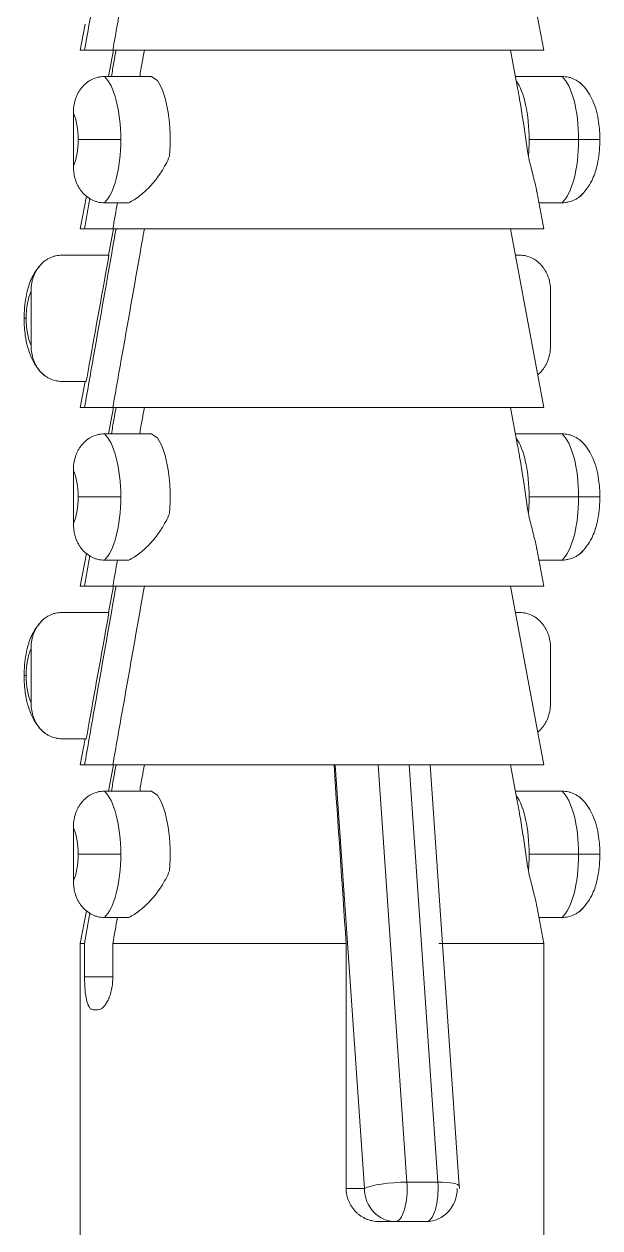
# Model space of a CAD drawing. Header units: millimetres. Extents: x 2433 to 4809, y -10272 to -6912.
# Drawn here: x 3364.09 to 3372.78, y -7184.74 to -7166.55 of the extents above; entities that cross this region are included whole.
import ezdxf

# ---------------------------------------------------------------- set-up
doc = ezdxf.new("R2010")
doc.units = ezdxf.units.MM

msp = doc.modelspace()

# ---------------------------------------------------------------- linework, layer by layer
at = {"linetype": 'Continuous', "lineweight": 18, "extrusion": (-1.22465e-16, -1, 0)}
for p, q in [((3371.935, -7166.942), (3371.435, -7164.242)), ((3365.008, -7166.546), (3364.935, -7166.942)), ((3364.999, -7166.942), (3364.935, -7166.942)), ((3364.999, -7166.942), (3365.426, -7166.942)), ((3365.435, -7166.942), (3365.362, -7167.338)), ((3371.935, -7166.942), (3365.426, -7166.942)), ((3371.541, -7167.516), (3371.435, -7166.942)), ((3365.298, -7167.338), (3366.009, -7167.338)), ((3372.213, -7167.338), (3371.508, -7167.338)), ((3364.83, -7168.692), (3364.83, -7167.892)), ((3365.027, -7169.146), (3364.935, -7169.642)), ((3365.298, -7169.246), (3365.666, -7169.246)), ((3371.935, -7169.642), (3371.83, -7169.075)), ((3372.213, -7169.246), (3371.862, -7169.246)), ((3364.999, -7169.642), (3364.935, -7169.642)), ((3364.999, -7169.642), (3365.426, -7169.642)), ((3365.435, -7169.642), (3365.362, -7170.038)), ((3371.935, -7169.642), (3365.426, -7169.642)), ((3371.935, -7172.342), (3371.435, -7169.642)), ((3364.657, -7170.038), (3365.368, -7170.038)), ((3371.572, -7170.038), (3371.508, -7170.038)), ((3364.19, -7170.592), (3364.19, -7171.392)), ((3372.039, -7170.592), (3372.039, -7171.392)), ((3364.657, -7171.946), (3365.025, -7171.946)), ((3365.008, -7171.946), (3364.935, -7172.342)), ((3364.999, -7172.342), (3364.935, -7172.342)), ((3364.999, -7172.342), (3365.426, -7172.342)), ((3365.435, -7172.342), (3365.362, -7172.738)), ((3371.935, -7172.342), (3365.426, -7172.342)), ((3371.541, -7172.916), (3371.435, -7172.342)), ((3365.298, -7172.738), (3366.009, -7172.738)), ((3372.213, -7172.738), (3371.508, -7172.738)), ((3364.83, -7174.092), (3364.83, -7173.292)), ((3371.935, -7175.042), (3371.83, -7174.475)), ((3365.027, -7174.546), (3364.935, -7175.042)), ((3365.298, -7174.646), (3365.666, -7174.646)), ((3372.213, -7174.646), (3371.862, -7174.646)), ((3364.999, -7175.042), (3364.935, -7175.042)), ((3364.999, -7175.042), (3365.426, -7175.042)), ((3365.435, -7175.042), (3365.362, -7175.438)), ((3371.935, -7175.042), (3365.426, -7175.042)), ((3371.935, -7177.742), (3371.435, -7175.042)), ((3364.657, -7175.438), (3365.368, -7175.438)), ((3371.572, -7175.438), (3371.508, -7175.438)), ((3364.19, -7175.992), (3364.19, -7176.792)), ((3372.039, -7175.992), (3372.039, -7176.792)), ((3364.657, -7177.346), (3365.025, -7177.346)), ((3365.008, -7177.346), (3364.935, -7177.742)), ((3364.999, -7177.742), (3364.935, -7177.742)), ((3364.999, -7177.742), (3365.426, -7177.742)), ((3365.435, -7177.742), (3365.362, -7178.138)), ((3371.935, -7177.742), (3365.426, -7177.742)), ((3370.66, -7184.107), (3370.221, -7177.742)), ((3371.541, -7178.316), (3371.435, -7177.742)), ((3365.298, -7178.138), (3366.009, -7178.138)), ((3372.213, -7178.138), (3371.508, -7178.138)), ((3364.83, -7179.492), (3364.83, -7178.692)), ((3365.027, -7179.946), (3364.935, -7180.442)), ((3371.935, -7180.442), (3371.83, -7179.875)), ((3365.298, -7180.046), (3365.666, -7180.046)), ((3372.213, -7180.046), (3371.862, -7180.046)), ((3364.999, -7180.442), (3364.935, -7180.442)), ((3364.935, -7180.442), (3364.935, -7186.442)), ((3364.999, -7180.442), (3364.999, -7180.942)), ((3365.426, -7180.442), (3368.951, -7180.442)), ((3365.426, -7180.442), (3365.426, -7180.942)), ((3368.951, -7184.142), (3368.951, -7180.442)), ((3370.353, -7180.442), (3371.935, -7180.442)), ((3371.935, -7186.442), (3371.935, -7180.442)), ((3365.201, -7181.442), (3365.13, -7181.442)), ((3369.694, -7184.642), (3369.444, -7184.642)), ((3369.694, -7184.642), (3370.161, -7184.642))]:
    msp.add_line(p, q, dxfattribs=at)
at = {"linetype": 'Continuous', "lineweight": 13, "extrusion": (-1.22465e-16, -1, 0)}
for p, q in [((3365.547, -7168.292), (3364.902, -7168.292)), ((3372.462, -7168.292), (3371.714, -7168.292)), ((3372.462, -7168.292), (3372.784, -7168.292)), ((3364.086, -7170.992), (3364.118, -7170.992)), ((3365.547, -7173.692), (3364.902, -7173.692)), ((3372.462, -7173.692), (3371.714, -7173.692)), ((3372.462, -7173.692), (3372.784, -7173.692)), ((3364.086, -7176.392), (3364.118, -7176.392)), ((3369.227, -7184.142), (3368.785, -7177.742)), ((3369.434, -7177.742), (3369.869, -7184.046)), ((3370.336, -7184.046), (3369.901, -7177.742)), ((3365.547, -7179.092), (3364.902, -7179.092)), ((3372.462, -7179.092), (3371.714, -7179.092)), ((3372.462, -7179.092), (3372.784, -7179.092)), ((3364.999, -7180.942), (3365.426, -7180.942)), ((3368.951, -7184.142), (3369.227, -7184.142)), ((3369.869, -7184.046), (3370.336, -7184.046))]:
    msp.add_line(p, q, dxfattribs=at)
at = {"linetype": 'Continuous', "lineweight": 18}
msp.add_arc((3370.161, -7184.142), 0.5, 0, 3.95, dxfattribs=at)
at = {"linetype": 'Continuous', "lineweight": 13}
for centre, major_axis, ratio, start_param, end_param in [((3365.191, -7168.292), (0, 1), 0.355976, 4.712389, 5.978493), ((3372.106, -7168.292), (0, -1), 0.355976, 1.570796, 2.8369), ((3364.724, -7168.292), (0, -0.5), 0.355976, 1.570796, 2.498092), ((3364.724, -7168.292), (0, -0.5), 0.355976, 0.643501, 1.570796), ((3365.191, -7168.292), (0, 1), 0.355976, 3.446285, 4.712389), ((3372.106, -7168.292), (0, -1), 0.355976, 0.304693, 1.570796), ((3364.296, -7170.992), (0, -0.5), 0.355976, 3.785094, 4.712389), ((3364.296, -7170.992), (0, -0.5), 0.355976, 4.712389, 5.639684), ((3365.191, -7173.692), (0, 1), 0.355976, 4.712389, 5.978493), ((3372.106, -7173.692), (0, -1), 0.355976, 1.570796, 2.8369), ((3364.724, -7173.692), (0, -0.5), 0.355976, 1.570796, 2.498092), ((3364.724, -7173.692), (0, -0.5), 0.355976, 0.643501, 1.570796), ((3365.191, -7173.692), (0, 1), 0.355976, 3.446285, 4.712389), ((3372.106, -7173.692), (0, -1), 0.355976, 0.304693, 1.570796), ((3364.296, -7176.392), (0, -0.5), 0.355976, 3.785094, 4.712389), ((3364.296, -7176.392), (0, -0.5), 0.355976, 4.712389, 5.639684), ((3365.191, -7179.092), (0, 1), 0.355976, 4.712389, 5.978493), ((3372.106, -7179.092), (0, -1), 0.355976, 1.570796, 2.8369), ((3364.724, -7179.092), (0, -0.5), 0.355976, 1.570796, 2.498092), ((3364.724, -7179.092), (0, -0.5), 0.355976, 0.643501, 1.570796), ((3365.191, -7179.092), (0, 1), 0.355976, 3.446285, 4.712389), ((3372.106, -7179.092), (0, -1), 0.355976, 0.304693, 1.570796), ((3369.694, -7184.142), (0.499, 0.034), 0.177949, 1.200653, 2.771449), ((3369.694, -7184.142), (0, -0.5), 0.934495, 4.712389, 6.283185), ((3369.694, -7184.142), (0, 0.5), 0.355976, 3.141593, 4.903982), ((3370.161, -7184.142), (0, -0.5), 0.355976, 0, 1.762389), ((3370.161, -7184.142), (0.499, 0.034), 0.177949, 0.000027, 1.200653)]:
    msp.add_ellipse(centre, major_axis=major_axis, ratio=ratio, start_param=start_param, end_param=end_param, dxfattribs=at)
at = {"linetype": 'Continuous', "lineweight": 18}
for centre, major_axis, ratio, start_param, end_param in [((3365.938, -7168.292), (0, 1), 0.355976, 4.457766, 5.814651), ((3371.359, -7168.292), (0, 1), 0.355976, 4.712389, 5.814651), ((3371.359, -7168.292), (0, 1), 0.355976, 4.457766, 4.712389), ((3365.938, -7173.692), (0, 1), 0.355976, 4.457766, 5.814651), ((3371.359, -7173.692), (0, 1), 0.355976, 4.712389, 5.814651), ((3371.359, -7173.692), (0, 1), 0.355976, 4.457766, 4.712389), ((3365.938, -7179.092), (0, 1), 0.355976, 4.457766, 5.814651), ((3371.359, -7179.092), (0, 1), 0.355976, 4.712389, 5.814651), ((3371.359, -7179.092), (0, 1), 0.355976, 4.457766, 4.712389), ((3370.161, -7184.142), (0, -0.5), 0.934495, 0, 1.570796)]:
    msp.add_ellipse(centre, major_axis=major_axis, ratio=ratio, start_param=start_param, end_param=end_param, dxfattribs=at)
for points, knots in [([(3365.474, -7164.242), (3365.464, -7164.302), (3365.453, -7164.363), (3365.341, -7164.995), (3365.241, -7165.567), (3365.093, -7166.406), (3365.046, -7166.674), (3364.999, -7166.942)], [0, 0, 0, 0, 0.067447, 0.067447, 0.702741, 0.702741, 1, 1, 1, 1]), ([(3365.902, -7164.242), (3365.891, -7164.302), (3365.88, -7164.363), (3365.769, -7164.995), (3365.668, -7165.567), (3365.52, -7166.406), (3365.473, -7166.674), (3365.426, -7166.942)], [0, 0, 0, 0, 0.067447, 0.067447, 0.702741, 0.702741, 1, 1, 1, 1]), ([(3365.474, -7166.942), (3365.464, -7167.002), (3365.453, -7167.063), (3365.43, -7167.195), (3365.417, -7167.266), (3365.405, -7167.338)], [0, 0, 0, 0, 0.459752, 0.459752, 1, 1, 1, 1]), ([(3365.902, -7166.942), (3365.891, -7167.002), (3365.88, -7167.063), (3365.857, -7167.195), (3365.844, -7167.266), (3365.832, -7167.338)], [0, 0, 0, 0, 0.459752, 0.459752, 1, 1, 1, 1]), ([(3364.83, -7167.892), (3364.83, -7167.822), (3364.839, -7167.754), (3364.865, -7167.671), (3364.871, -7167.655), (3364.884, -7167.623), (3364.898, -7167.592), (3364.915, -7167.563), (3364.929, -7167.541), (3364.934, -7167.534), (3364.944, -7167.521), (3364.949, -7167.514), (3364.976, -7167.481), (3365, -7167.457), (3365.038, -7167.426), (3365.052, -7167.416), (3365.073, -7167.403), (3365.08, -7167.398), (3365.094, -7167.39), (3365.101, -7167.386), (3365.138, -7167.368), (3365.169, -7167.357), (3365.216, -7167.345), (3365.232, -7167.342), (3365.265, -7167.339), (3365.281, -7167.338), (3365.298, -7167.338)], [0, 0, 0, 0, 0.25, 0.25, 0.3125, 0.3125, 0.375, 0.4375, 0.4375, 0.46875, 0.46875, 0.5, 0.5, 0.625, 0.625, 0.6875, 0.6875, 0.71875, 0.71875, 0.75, 0.75, 0.875, 0.875, 0.9375, 0.9375, 1, 1, 1, 1]), ([(3372.213, -7167.338), (3372.246, -7167.338), (3372.278, -7167.341), (3372.325, -7167.353), (3372.341, -7167.357), (3372.372, -7167.368), (3372.387, -7167.375), (3372.431, -7167.397), (3372.458, -7167.415), (3372.487, -7167.438), (3372.49, -7167.441), (3372.493, -7167.443)], [0, 0, 0, 0, 0.321117, 0.321117, 0.481676, 0.481676, 0.642235, 0.642235, 0.963352, 0.963352, 1, 1, 1, 1]), ([(3371.541, -7167.513), (3371.551, -7167.568), (3371.561, -7167.623), (3371.587, -7167.773), (3371.602, -7167.868), (3371.648, -7168.155), (3371.676, -7168.348), (3371.703, -7168.543)], [0, 0, 0, 0, 0.164651, 0.164651, 0.4431, 0.4431, 1, 1, 1, 1]), ([(3372.784, -7168.292), (3372.784, -7168.201), (3372.769, -7167.994), (3372.698, -7167.713), (3372.582, -7167.525), (3372.499, -7167.447), (3372.484, -7167.434)], [0, 0, 0, 0, 0.265683, 0.628412, 0.938194, 1, 1, 1, 1]), ([(3372.484, -7169.149), (3372.558, -7169.078), (3372.664, -7168.938), (3372.752, -7168.675), (3372.781, -7168.455), (3372.784, -7168.317), (3372.784, -7168.292)], [0, 0, 0, 0, 0.327084, 0.583022, 0.924325, 1, 1, 1, 1]), ([(3365.298, -7169.246), (3365.265, -7169.246), (3365.233, -7169.242), (3365.186, -7169.231), (3365.17, -7169.226), (3365.139, -7169.215), (3365.124, -7169.208), (3365.08, -7169.186), (3365.052, -7169.169), (3365.02, -7169.142), (3365.013, -7169.137), (3365.001, -7169.126), (3364.983, -7169.108), (3364.955, -7169.077), (3364.935, -7169.05), (3364.916, -7169.021), (3364.907, -7169.006), (3364.883, -7168.961), (3364.87, -7168.93), (3364.855, -7168.88), (3364.85, -7168.863), (3364.843, -7168.829), (3364.84, -7168.812), (3364.833, -7168.761), (3364.83, -7168.726), (3364.83, -7168.692)], [0, 0, 0, 0, 0.125, 0.125, 0.1875, 0.1875, 0.25, 0.25, 0.375, 0.375, 0.40625, 0.40625, 0.4375, 0.5, 0.5625, 0.5625, 0.625, 0.625, 0.75, 0.75, 0.8125, 0.8125, 0.875, 0.875, 1, 1, 1, 1]), ([(3366.283, -7168.543), (3366.265, -7168.585), (3366.246, -7168.626), (3366.204, -7168.704), (3366.182, -7168.742), (3366.146, -7168.797), (3366.134, -7168.815), (3366.109, -7168.85), (3366.097, -7168.867), (3366.058, -7168.918), (3366.031, -7168.95), (3365.977, -7169.01), (3365.949, -7169.038), (3365.907, -7169.078), (3365.893, -7169.09), (3365.864, -7169.115), (3365.85, -7169.127), (3365.807, -7169.161), (3365.778, -7169.181), (3365.721, -7169.217), (3365.693, -7169.232), (3365.666, -7169.246)], [0, 0, 0, 0, 0.125, 0.125, 0.25, 0.25, 0.3125, 0.3125, 0.375, 0.375, 0.5, 0.5, 0.625, 0.625, 0.6875, 0.6875, 0.75, 0.75, 0.875, 0.875, 1, 1, 1, 1]), ([(3371.703, -7168.543), (3371.713, -7168.585), (3371.723, -7168.626), (3371.742, -7168.704), (3371.752, -7168.742), (3371.765, -7168.797), (3371.77, -7168.815), (3371.778, -7168.85), (3371.783, -7168.867), (3371.795, -7168.918), (3371.803, -7168.95), (3371.817, -7169.01), (3371.823, -7169.038), (3371.829, -7169.07), (3371.83, -7169.076), (3371.831, -7169.082)], [0, 0, 0, 0, 0.191612, 0.191612, 0.383225, 0.383225, 0.479031, 0.479031, 0.574837, 0.574837, 0.766449, 0.766449, 0.958061, 0.958061, 1, 1, 1, 1]), ([(3372.524, -7169.112), (3372.512, -7169.124), (3372.499, -7169.136), (3372.472, -7169.157), (3372.459, -7169.167), (3372.438, -7169.181), (3372.431, -7169.185), (3372.416, -7169.193), (3372.409, -7169.197), (3372.372, -7169.215), (3372.342, -7169.226), (3372.294, -7169.238), (3372.278, -7169.241), (3372.246, -7169.245), (3372.229, -7169.246), (3372.213, -7169.246)], [0, 0, 0, 0, 0.148816, 0.148816, 0.29068, 0.29068, 0.361612, 0.361612, 0.432544, 0.432544, 0.716272, 0.716272, 0.858136, 0.858136, 1, 1, 1, 1]), ([(3365.474, -7169.642), (3365.464, -7169.702), (3365.453, -7169.763), (3365.341, -7170.395), (3365.241, -7170.967), (3365.093, -7171.806), (3365.046, -7172.074), (3364.999, -7172.342)], [0, 0, 0, 0, 0.067447, 0.067447, 0.702741, 0.702741, 1, 1, 1, 1]), ([(3365.902, -7169.642), (3365.891, -7169.702), (3365.88, -7169.763), (3365.769, -7170.395), (3365.668, -7170.967), (3365.52, -7171.806), (3365.473, -7172.074), (3365.426, -7172.342)], [0, 0, 0, 0, 0.067447, 0.067447, 0.702741, 0.702741, 1, 1, 1, 1]), ([(3364.386, -7170.134), (3364.312, -7170.205), (3364.205, -7170.345), (3364.118, -7170.608), (3364.088, -7170.828), (3364.086, -7170.966), (3364.086, -7170.992)], [0, 0, 0, 0, 0.327084, 0.583022, 0.924325, 1, 1, 1, 1]), ([(3364.657, -7170.038), (3364.624, -7170.038), (3364.592, -7170.041), (3364.545, -7170.053), (3364.529, -7170.057), (3364.498, -7170.068), (3364.483, -7170.075), (3364.439, -7170.097), (3364.411, -7170.115), (3364.379, -7170.141), (3364.373, -7170.146), (3364.36, -7170.158), (3364.342, -7170.175), (3364.314, -7170.206), (3364.294, -7170.233), (3364.275, -7170.262), (3364.267, -7170.277), (3364.243, -7170.322), (3364.23, -7170.354), (3364.214, -7170.403), (3364.21, -7170.42), (3364.202, -7170.454), (3364.199, -7170.471), (3364.192, -7170.522), (3364.19, -7170.557), (3364.19, -7170.592)], [0, 0, 0, 0, 0.125, 0.125, 0.1875, 0.1875, 0.25, 0.25, 0.375, 0.375, 0.40625, 0.40625, 0.4375, 0.5, 0.5625, 0.5625, 0.625, 0.625, 0.75, 0.75, 0.8125, 0.8125, 0.875, 0.875, 1, 1, 1, 1]), ([(3365.368, -7170.038), (3365.269, -7170.589), (3365.169, -7171.14), (3365.055, -7171.776), (3365.04, -7171.861), (3365.025, -7171.946)], [0, 0, 0, 0, 0.866606, 0.866606, 1, 1, 1, 1]), ([(3372.039, -7170.592), (3372.039, -7170.522), (3372.031, -7170.454), (3372.005, -7170.371), (3371.999, -7170.355), (3371.986, -7170.323), (3371.971, -7170.292), (3371.954, -7170.263), (3371.94, -7170.241), (3371.936, -7170.234), (3371.926, -7170.221), (3371.92, -7170.214), (3371.894, -7170.181), (3371.87, -7170.157), (3371.832, -7170.126), (3371.818, -7170.116), (3371.797, -7170.103), (3371.79, -7170.098), (3371.776, -7170.09), (3371.768, -7170.086), (3371.732, -7170.068), (3371.701, -7170.057), (3371.654, -7170.045), (3371.637, -7170.042), (3371.605, -7170.039), (3371.589, -7170.038), (3371.572, -7170.038)], [0, 0, 0, 0, 0.25, 0.25, 0.3125, 0.3125, 0.375, 0.4375, 0.4375, 0.46875, 0.46875, 0.5, 0.5, 0.625, 0.625, 0.6875, 0.6875, 0.71875, 0.71875, 0.75, 0.75, 0.875, 0.875, 0.9375, 0.9375, 1, 1, 1, 1]), ([(3364.086, -7170.992), (3364.085, -7171.082), (3364.101, -7171.289), (3364.172, -7171.57), (3364.288, -7171.758), (3364.371, -7171.836), (3364.386, -7171.849)], [0, 0, 0, 0, 0.265683, 0.628412, 0.938194, 1, 1, 1, 1]), ([(3364.19, -7171.392), (3364.19, -7171.461), (3364.198, -7171.53), (3364.224, -7171.612), (3364.23, -7171.628), (3364.243, -7171.66), (3364.258, -7171.691), (3364.275, -7171.72), (3364.289, -7171.742), (3364.293, -7171.749), (3364.303, -7171.762), (3364.309, -7171.769), (3364.335, -7171.802), (3364.359, -7171.826), (3364.397, -7171.857), (3364.411, -7171.867), (3364.432, -7171.881), (3364.439, -7171.885), (3364.453, -7171.893), (3364.461, -7171.897), (3364.497, -7171.915), (3364.528, -7171.926), (3364.575, -7171.938), (3364.592, -7171.941), (3364.624, -7171.945), (3364.641, -7171.946), (3364.657, -7171.946)], [0, 0, 0, 0, 0.25, 0.25, 0.3125, 0.3125, 0.375, 0.4375, 0.4375, 0.46875, 0.46875, 0.5, 0.5, 0.625, 0.625, 0.6875, 0.6875, 0.71875, 0.71875, 0.75, 0.75, 0.875, 0.875, 0.9375, 0.9375, 1, 1, 1, 1]), ([(3371.844, -7171.847), (3371.85, -7171.842), (3371.857, -7171.837), (3371.869, -7171.826), (3371.887, -7171.808), (3371.915, -7171.777), (3371.935, -7171.75), (3371.954, -7171.721), (3371.963, -7171.706), (3371.986, -7171.661), (3371.999, -7171.63), (3372.015, -7171.58), (3372.019, -7171.563), (3372.027, -7171.529), (3372.03, -7171.512), (3372.037, -7171.461), (3372.039, -7171.426), (3372.039, -7171.392)], [0, 0, 0, 0, 0.048883, 0.048883, 0.098942, 0.199059, 0.299177, 0.299177, 0.399294, 0.399294, 0.59953, 0.59953, 0.699647, 0.699647, 0.799765, 0.799765, 1, 1, 1, 1]), ([(3365.474, -7172.342), (3365.464, -7172.402), (3365.453, -7172.463), (3365.43, -7172.595), (3365.417, -7172.666), (3365.405, -7172.738)], [0, 0, 0, 0, 0.459752, 0.459752, 1, 1, 1, 1]), ([(3365.902, -7172.342), (3365.891, -7172.402), (3365.88, -7172.463), (3365.857, -7172.595), (3365.844, -7172.666), (3365.832, -7172.738)], [0, 0, 0, 0, 0.459752, 0.459752, 1, 1, 1, 1]), ([(3364.83, -7173.292), (3364.83, -7173.222), (3364.839, -7173.154), (3364.865, -7173.071), (3364.871, -7173.055), (3364.884, -7173.023), (3364.898, -7172.992), (3364.915, -7172.963), (3364.929, -7172.941), (3364.934, -7172.934), (3364.944, -7172.921), (3364.949, -7172.914), (3364.976, -7172.881), (3365, -7172.857), (3365.038, -7172.826), (3365.052, -7172.816), (3365.073, -7172.803), (3365.08, -7172.798), (3365.094, -7172.79), (3365.101, -7172.786), (3365.138, -7172.768), (3365.169, -7172.757), (3365.216, -7172.745), (3365.232, -7172.742), (3365.265, -7172.739), (3365.281, -7172.738), (3365.298, -7172.738)], [0, 0, 0, 0, 0.25, 0.25, 0.3125, 0.3125, 0.375, 0.4375, 0.4375, 0.46875, 0.46875, 0.5, 0.5, 0.625, 0.625, 0.6875, 0.6875, 0.71875, 0.71875, 0.75, 0.75, 0.875, 0.875, 0.9375, 0.9375, 1, 1, 1, 1]), ([(3372.213, -7172.738), (3372.246, -7172.738), (3372.278, -7172.741), (3372.325, -7172.753), (3372.341, -7172.757), (3372.372, -7172.768), (3372.387, -7172.775), (3372.431, -7172.797), (3372.458, -7172.815), (3372.487, -7172.838), (3372.49, -7172.841), (3372.493, -7172.843)], [0, 0, 0, 0, 0.321117, 0.321117, 0.481676, 0.481676, 0.642235, 0.642235, 0.963352, 0.963352, 1, 1, 1, 1]), ([(3372.784, -7173.692), (3372.784, -7173.601), (3372.769, -7173.394), (3372.698, -7173.113), (3372.582, -7172.925), (3372.499, -7172.847), (3372.484, -7172.834)], [0, 0, 0, 0, 0.265683, 0.628412, 0.938194, 1, 1, 1, 1]), ([(3371.541, -7172.913), (3371.551, -7172.968), (3371.561, -7173.023), (3371.587, -7173.173), (3371.602, -7173.268), (3371.648, -7173.555), (3371.676, -7173.748), (3371.703, -7173.943)], [0, 0, 0, 0, 0.164651, 0.164651, 0.4431, 0.4431, 1, 1, 1, 1]), ([(3372.484, -7174.549), (3372.558, -7174.478), (3372.664, -7174.338), (3372.752, -7174.075), (3372.781, -7173.855), (3372.784, -7173.717), (3372.784, -7173.692)], [0, 0, 0, 0, 0.327084, 0.583022, 0.924325, 1, 1, 1, 1]), ([(3366.283, -7173.943), (3366.265, -7173.985), (3366.246, -7174.026), (3366.204, -7174.104), (3366.182, -7174.142), (3366.146, -7174.197), (3366.134, -7174.215), (3366.109, -7174.25), (3366.097, -7174.267), (3366.058, -7174.318), (3366.031, -7174.35), (3365.977, -7174.41), (3365.949, -7174.438), (3365.907, -7174.478), (3365.893, -7174.49), (3365.864, -7174.515), (3365.85, -7174.527), (3365.807, -7174.561), (3365.778, -7174.581), (3365.721, -7174.617), (3365.693, -7174.632), (3365.666, -7174.646)], [0, 0, 0, 0, 0.125, 0.125, 0.25, 0.25, 0.3125, 0.3125, 0.375, 0.375, 0.5, 0.5, 0.625, 0.625, 0.6875, 0.6875, 0.75, 0.75, 0.875, 0.875, 1, 1, 1, 1]), ([(3371.703, -7173.943), (3371.713, -7173.985), (3371.723, -7174.026), (3371.742, -7174.104), (3371.752, -7174.142), (3371.765, -7174.197), (3371.77, -7174.215), (3371.778, -7174.25), (3371.783, -7174.267), (3371.795, -7174.318), (3371.803, -7174.35), (3371.817, -7174.41), (3371.823, -7174.438), (3371.829, -7174.47), (3371.83, -7174.476), (3371.831, -7174.482)], [0, 0, 0, 0, 0.191612, 0.191612, 0.383225, 0.383225, 0.479031, 0.479031, 0.574837, 0.574837, 0.766449, 0.766449, 0.958061, 0.958061, 1, 1, 1, 1]), ([(3365.298, -7174.646), (3365.265, -7174.646), (3365.233, -7174.642), (3365.186, -7174.631), (3365.17, -7174.626), (3365.139, -7174.615), (3365.124, -7174.608), (3365.08, -7174.586), (3365.052, -7174.569), (3365.02, -7174.542), (3365.013, -7174.537), (3365.001, -7174.526), (3364.983, -7174.508), (3364.955, -7174.477), (3364.935, -7174.45), (3364.916, -7174.421), (3364.907, -7174.406), (3364.883, -7174.361), (3364.87, -7174.33), (3364.855, -7174.28), (3364.85, -7174.263), (3364.843, -7174.229), (3364.84, -7174.212), (3364.833, -7174.161), (3364.83, -7174.126), (3364.83, -7174.092)], [0, 0, 0, 0, 0.125, 0.125, 0.1875, 0.1875, 0.25, 0.25, 0.375, 0.375, 0.40625, 0.40625, 0.4375, 0.5, 0.5625, 0.5625, 0.625, 0.625, 0.75, 0.75, 0.8125, 0.8125, 0.875, 0.875, 1, 1, 1, 1]), ([(3372.524, -7174.512), (3372.512, -7174.524), (3372.499, -7174.536), (3372.472, -7174.557), (3372.459, -7174.567), (3372.438, -7174.581), (3372.431, -7174.585), (3372.416, -7174.593), (3372.409, -7174.597), (3372.372, -7174.615), (3372.342, -7174.626), (3372.294, -7174.638), (3372.278, -7174.641), (3372.246, -7174.645), (3372.229, -7174.646), (3372.213, -7174.646)], [0, 0, 0, 0, 0.148816, 0.148816, 0.29068, 0.29068, 0.361612, 0.361612, 0.432544, 0.432544, 0.716272, 0.716272, 0.858136, 0.858136, 1, 1, 1, 1]), ([(3365.474, -7175.042), (3365.464, -7175.102), (3365.453, -7175.163), (3365.341, -7175.795), (3365.241, -7176.367), (3365.093, -7177.206), (3365.046, -7177.474), (3364.999, -7177.742)], [0, 0, 0, 0, 0.067447, 0.067447, 0.702741, 0.702741, 1, 1, 1, 1]), ([(3365.902, -7175.042), (3365.891, -7175.102), (3365.88, -7175.163), (3365.769, -7175.795), (3365.668, -7176.367), (3365.52, -7177.206), (3365.473, -7177.474), (3365.426, -7177.742)], [0, 0, 0, 0, 0.067447, 0.067447, 0.702741, 0.702741, 1, 1, 1, 1]), ([(3364.386, -7175.534), (3364.312, -7175.605), (3364.205, -7175.745), (3364.118, -7176.008), (3364.088, -7176.228), (3364.086, -7176.366), (3364.086, -7176.392)], [0, 0, 0, 0, 0.327084, 0.583022, 0.924325, 1, 1, 1, 1]), ([(3364.657, -7175.438), (3364.624, -7175.438), (3364.592, -7175.441), (3364.545, -7175.453), (3364.529, -7175.457), (3364.498, -7175.468), (3364.483, -7175.475), (3364.439, -7175.497), (3364.411, -7175.515), (3364.379, -7175.541), (3364.373, -7175.546), (3364.36, -7175.558), (3364.342, -7175.575), (3364.314, -7175.606), (3364.294, -7175.633), (3364.275, -7175.662), (3364.267, -7175.677), (3364.243, -7175.722), (3364.23, -7175.754), (3364.214, -7175.803), (3364.21, -7175.82), (3364.202, -7175.854), (3364.199, -7175.871), (3364.192, -7175.922), (3364.19, -7175.957), (3364.19, -7175.992)], [0, 0, 0, 0, 0.125, 0.125, 0.1875, 0.1875, 0.25, 0.25, 0.375, 0.375, 0.40625, 0.40625, 0.4375, 0.5, 0.5625, 0.5625, 0.625, 0.625, 0.75, 0.75, 0.8125, 0.8125, 0.875, 0.875, 1, 1, 1, 1]), ([(3365.368, -7175.438), (3365.269, -7175.989), (3365.169, -7176.54), (3365.055, -7177.176), (3365.04, -7177.261), (3365.025, -7177.346)], [0, 0, 0, 0, 0.866606, 0.866606, 1, 1, 1, 1]), ([(3372.039, -7175.992), (3372.039, -7175.922), (3372.031, -7175.854), (3372.005, -7175.771), (3371.999, -7175.755), (3371.986, -7175.723), (3371.971, -7175.692), (3371.954, -7175.663), (3371.94, -7175.641), (3371.936, -7175.634), (3371.926, -7175.621), (3371.92, -7175.614), (3371.894, -7175.581), (3371.87, -7175.557), (3371.832, -7175.526), (3371.818, -7175.516), (3371.797, -7175.503), (3371.79, -7175.498), (3371.776, -7175.49), (3371.768, -7175.486), (3371.732, -7175.468), (3371.701, -7175.457), (3371.654, -7175.445), (3371.637, -7175.442), (3371.605, -7175.439), (3371.589, -7175.438), (3371.572, -7175.438)], [0, 0, 0, 0, 0.25, 0.25, 0.3125, 0.3125, 0.375, 0.4375, 0.4375, 0.46875, 0.46875, 0.5, 0.5, 0.625, 0.625, 0.6875, 0.6875, 0.71875, 0.71875, 0.75, 0.75, 0.875, 0.875, 0.9375, 0.9375, 1, 1, 1, 1]), ([(3364.086, -7176.392), (3364.085, -7176.482), (3364.101, -7176.689), (3364.172, -7176.97), (3364.288, -7177.158), (3364.371, -7177.236), (3364.386, -7177.249)], [0, 0, 0, 0, 0.265683, 0.628412, 0.938194, 1, 1, 1, 1]), ([(3364.19, -7176.792), (3364.19, -7176.861), (3364.198, -7176.93), (3364.224, -7177.012), (3364.23, -7177.028), (3364.243, -7177.06), (3364.258, -7177.091), (3364.275, -7177.12), (3364.289, -7177.142), (3364.293, -7177.149), (3364.303, -7177.162), (3364.309, -7177.169), (3364.335, -7177.202), (3364.359, -7177.226), (3364.397, -7177.257), (3364.411, -7177.267), (3364.432, -7177.281), (3364.439, -7177.285), (3364.453, -7177.293), (3364.461, -7177.297), (3364.497, -7177.315), (3364.528, -7177.326), (3364.575, -7177.338), (3364.592, -7177.341), (3364.624, -7177.345), (3364.641, -7177.346), (3364.657, -7177.346)], [0, 0, 0, 0, 0.25, 0.25, 0.3125, 0.3125, 0.375, 0.4375, 0.4375, 0.46875, 0.46875, 0.5, 0.5, 0.625, 0.625, 0.6875, 0.6875, 0.71875, 0.71875, 0.75, 0.75, 0.875, 0.875, 0.9375, 0.9375, 1, 1, 1, 1]), ([(3371.844, -7177.247), (3371.85, -7177.242), (3371.857, -7177.237), (3371.869, -7177.226), (3371.887, -7177.208), (3371.915, -7177.177), (3371.935, -7177.15), (3371.954, -7177.121), (3371.963, -7177.106), (3371.986, -7177.061), (3371.999, -7177.03), (3372.015, -7176.98), (3372.019, -7176.963), (3372.027, -7176.929), (3372.03, -7176.912), (3372.037, -7176.861), (3372.039, -7176.826), (3372.039, -7176.792)], [0, 0, 0, 0, 0.048883, 0.048883, 0.098942, 0.199059, 0.299177, 0.299177, 0.399294, 0.399294, 0.59953, 0.59953, 0.699647, 0.699647, 0.799765, 0.799765, 1, 1, 1, 1]), ([(3365.474, -7177.742), (3365.464, -7177.802), (3365.453, -7177.863), (3365.43, -7177.995), (3365.417, -7178.066), (3365.405, -7178.138)], [0, 0, 0, 0, 0.459752, 0.459752, 1, 1, 1, 1]), ([(3365.902, -7177.742), (3365.891, -7177.802), (3365.88, -7177.863), (3365.857, -7177.995), (3365.844, -7178.066), (3365.832, -7178.138)], [0, 0, 0, 0, 0.459752, 0.459752, 1, 1, 1, 1]), ([(3364.83, -7178.692), (3364.83, -7178.622), (3364.839, -7178.554), (3364.865, -7178.471), (3364.871, -7178.455), (3364.884, -7178.423), (3364.898, -7178.392), (3364.915, -7178.363), (3364.929, -7178.341), (3364.934, -7178.334), (3364.944, -7178.321), (3364.949, -7178.314), (3364.976, -7178.281), (3365, -7178.257), (3365.038, -7178.226), (3365.052, -7178.216), (3365.073, -7178.203), (3365.08, -7178.198), (3365.094, -7178.19), (3365.101, -7178.186), (3365.138, -7178.168), (3365.169, -7178.157), (3365.216, -7178.145), (3365.232, -7178.142), (3365.265, -7178.139), (3365.281, -7178.138), (3365.298, -7178.138)], [0, 0, 0, 0, 0.25, 0.25, 0.3125, 0.3125, 0.375, 0.4375, 0.4375, 0.46875, 0.46875, 0.5, 0.5, 0.625, 0.625, 0.6875, 0.6875, 0.71875, 0.71875, 0.75, 0.75, 0.875, 0.875, 0.9375, 0.9375, 1, 1, 1, 1]), ([(3372.213, -7178.138), (3372.246, -7178.138), (3372.278, -7178.141), (3372.325, -7178.153), (3372.341, -7178.157), (3372.372, -7178.168), (3372.387, -7178.175), (3372.431, -7178.197), (3372.458, -7178.215), (3372.487, -7178.238), (3372.49, -7178.241), (3372.493, -7178.243)], [0, 0, 0, 0, 0.321117, 0.321117, 0.481676, 0.481676, 0.642235, 0.642235, 0.963352, 0.963352, 1, 1, 1, 1]), ([(3371.541, -7178.313), (3371.551, -7178.368), (3371.561, -7178.423), (3371.587, -7178.573), (3371.602, -7178.668), (3371.648, -7178.955), (3371.676, -7179.148), (3371.703, -7179.343)], [0, 0, 0, 0, 0.164651, 0.164651, 0.4431, 0.4431, 1, 1, 1, 1]), ([(3372.784, -7179.092), (3372.784, -7179.001), (3372.769, -7178.794), (3372.698, -7178.513), (3372.582, -7178.325), (3372.499, -7178.247), (3372.484, -7178.234)], [0, 0, 0, 0, 0.265683, 0.628412, 0.938194, 1, 1, 1, 1]), ([(3372.484, -7179.949), (3372.558, -7179.878), (3372.664, -7179.738), (3372.752, -7179.475), (3372.781, -7179.255), (3372.784, -7179.117), (3372.784, -7179.092)], [0, 0, 0, 0, 0.327084, 0.583022, 0.924325, 1, 1, 1, 1]), ([(3366.283, -7179.343), (3366.265, -7179.385), (3366.246, -7179.426), (3366.204, -7179.504), (3366.182, -7179.542), (3366.146, -7179.597), (3366.134, -7179.615), (3366.109, -7179.65), (3366.097, -7179.667), (3366.058, -7179.718), (3366.031, -7179.75), (3365.977, -7179.81), (3365.949, -7179.838), (3365.907, -7179.878), (3365.893, -7179.89), (3365.864, -7179.915), (3365.85, -7179.927), (3365.807, -7179.961), (3365.778, -7179.981), (3365.721, -7180.017), (3365.693, -7180.032), (3365.666, -7180.046)], [0, 0, 0, 0, 0.125, 0.125, 0.25, 0.25, 0.3125, 0.3125, 0.375, 0.375, 0.5, 0.5, 0.625, 0.625, 0.6875, 0.6875, 0.75, 0.75, 0.875, 0.875, 1, 1, 1, 1]), ([(3371.703, -7179.343), (3371.713, -7179.385), (3371.723, -7179.426), (3371.742, -7179.504), (3371.752, -7179.542), (3371.765, -7179.597), (3371.77, -7179.615), (3371.778, -7179.65), (3371.783, -7179.667), (3371.795, -7179.718), (3371.803, -7179.75), (3371.817, -7179.81), (3371.823, -7179.838), (3371.829, -7179.87), (3371.83, -7179.876), (3371.831, -7179.882)], [0, 0, 0, 0, 0.191612, 0.191612, 0.383225, 0.383225, 0.479031, 0.479031, 0.574837, 0.574837, 0.766449, 0.766449, 0.958061, 0.958061, 1, 1, 1, 1]), ([(3365.298, -7180.046), (3365.265, -7180.046), (3365.233, -7180.042), (3365.186, -7180.031), (3365.17, -7180.026), (3365.139, -7180.015), (3365.124, -7180.008), (3365.08, -7179.986), (3365.052, -7179.969), (3365.02, -7179.942), (3365.013, -7179.937), (3365.001, -7179.926), (3364.983, -7179.908), (3364.955, -7179.877), (3364.935, -7179.85), (3364.916, -7179.821), (3364.907, -7179.806), (3364.883, -7179.761), (3364.87, -7179.73), (3364.855, -7179.68), (3364.85, -7179.663), (3364.843, -7179.629), (3364.84, -7179.612), (3364.833, -7179.561), (3364.83, -7179.526), (3364.83, -7179.492)], [0, 0, 0, 0, 0.125, 0.125, 0.1875, 0.1875, 0.25, 0.25, 0.375, 0.375, 0.40625, 0.40625, 0.4375, 0.5, 0.5625, 0.5625, 0.625, 0.625, 0.75, 0.75, 0.8125, 0.8125, 0.875, 0.875, 1, 1, 1, 1]), ([(3372.524, -7179.912), (3372.512, -7179.924), (3372.499, -7179.936), (3372.472, -7179.957), (3372.459, -7179.967), (3372.438, -7179.981), (3372.431, -7179.985), (3372.416, -7179.993), (3372.409, -7179.997), (3372.372, -7180.015), (3372.342, -7180.026), (3372.294, -7180.038), (3372.278, -7180.041), (3372.246, -7180.045), (3372.229, -7180.046), (3372.213, -7180.046)], [0, 0, 0, 0, 0.148816, 0.148816, 0.29068, 0.29068, 0.361612, 0.361612, 0.432544, 0.432544, 0.716272, 0.716272, 0.858136, 0.858136, 1, 1, 1, 1]), ([(3364.999, -7180.942), (3364.999, -7180.975), (3365, -7181.007), (3365.001, -7181.055), (3365.002, -7181.071), (3365.004, -7181.102), (3365.005, -7181.118), (3365.009, -7181.163), (3365.012, -7181.192), (3365.018, -7181.233), (3365.02, -7181.246), (3365.025, -7181.272), (3365.028, -7181.284), (3365.036, -7181.318), (3365.042, -7181.339), (3365.05, -7181.362), (3365.052, -7181.366), (3365.056, -7181.374), (3365.061, -7181.387), (3365.071, -7181.404), (3365.08, -7181.415), (3365.089, -7181.425), (3365.094, -7181.429), (3365.109, -7181.438), (3365.119, -7181.442), (3365.13, -7181.442)], [0, 0, 0, 0, 0.125, 0.125, 0.1875, 0.1875, 0.25, 0.25, 0.375, 0.375, 0.4375, 0.4375, 0.5, 0.5, 0.625, 0.625, 0.65625, 0.65625, 0.6875, 0.75, 0.8125, 0.8125, 0.875, 0.875, 1, 1, 1, 1]), ([(3365.426, -7180.942), (3365.426, -7180.975), (3365.424, -7181.007), (3365.42, -7181.055), (3365.418, -7181.071), (3365.413, -7181.102), (3365.41, -7181.118), (3365.4, -7181.163), (3365.392, -7181.192), (3365.379, -7181.233), (3365.374, -7181.246), (3365.364, -7181.272), (3365.359, -7181.284), (3365.342, -7181.318), (3365.33, -7181.339), (3365.315, -7181.362), (3365.312, -7181.366), (3365.305, -7181.374), (3365.296, -7181.387), (3365.28, -7181.404), (3365.266, -7181.415), (3365.253, -7181.425), (3365.247, -7181.429), (3365.227, -7181.438), (3365.214, -7181.442), (3365.201, -7181.442)], [0, 0, 0, 0, 0.125, 0.125, 0.1875, 0.1875, 0.25, 0.25, 0.375, 0.375, 0.4375, 0.4375, 0.5, 0.5, 0.625, 0.625, 0.65625, 0.65625, 0.6875, 0.75, 0.8125, 0.8125, 0.875, 0.875, 1, 1, 1, 1]), ([(3369.444, -7184.642), (3369.412, -7184.642), (3369.381, -7184.638), (3369.334, -7184.629), (3369.319, -7184.625), (3369.288, -7184.615), (3369.273, -7184.61), (3369.229, -7184.591), (3369.201, -7184.576), (3369.16, -7184.549), (3369.147, -7184.539), (3369.122, -7184.518), (3369.11, -7184.507), (3369.076, -7184.473), (3369.055, -7184.448), (3369.027, -7184.407), (3369.019, -7184.393), (3369.003, -7184.364), (3368.989, -7184.334), (3368.978, -7184.304), (3368.968, -7184.272), (3368.964, -7184.256), (3368.954, -7184.208), (3368.951, -7184.175), (3368.951, -7184.142)], [0, 0, 0, 0, 0.125, 0.125, 0.1875, 0.1875, 0.25, 0.25, 0.375, 0.375, 0.4375, 0.4375, 0.5, 0.5, 0.625, 0.625, 0.6875, 0.6875, 0.75, 0.8125, 0.8125, 0.875, 0.875, 1, 1, 1, 1])]:
    msp.add_open_spline(points, degree=3, knots=knots, dxfattribs=at)
for points in [[(3366.009, -7167.338), (3366.04, -7167.354), (3366.07, -7167.375), (3366.099, -7167.399)], [(3365.081, -7169.178), (3365.053, -7169.332), (3365.026, -7169.487), (3364.999, -7169.642)], [(3365.496, -7169.245), (3365.473, -7169.378), (3365.449, -7169.51), (3365.426, -7169.642)], [(3366.009, -7172.738), (3366.04, -7172.754), (3366.07, -7172.775), (3366.099, -7172.799)], [(3365.081, -7174.578), (3365.053, -7174.732), (3365.026, -7174.887), (3364.999, -7175.042)], [(3365.496, -7174.645), (3365.473, -7174.778), (3365.449, -7174.91), (3365.426, -7175.042)], [(3368.951, -7180.442), (3368.89, -7179.541), (3368.829, -7178.641), (3368.768, -7177.742)], [(3366.009, -7178.138), (3366.04, -7178.154), (3366.07, -7178.175), (3366.099, -7178.199)], [(3365.081, -7179.978), (3365.053, -7180.132), (3365.026, -7180.287), (3364.999, -7180.442)], [(3365.496, -7180.045), (3365.473, -7180.178), (3365.449, -7180.31), (3365.426, -7180.442)]]:
    msp.add_open_spline(points, degree=3, dxfattribs=at)

doc.saveas('drawing.dxf')
